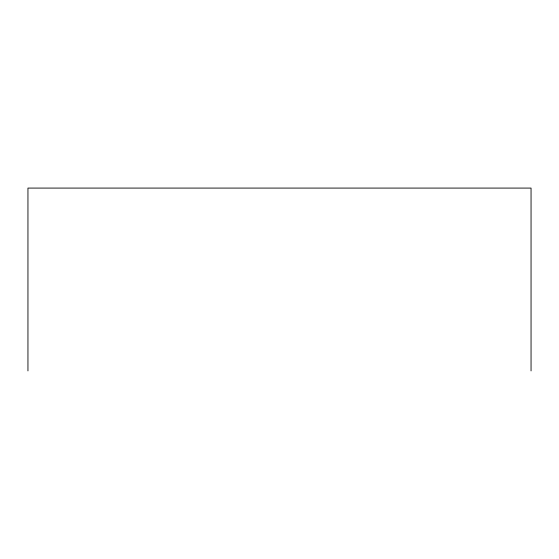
<?xml version="1.0" encoding="UTF-8"?>
<svg xmlns="http://www.w3.org/2000/svg" width="559" height="559" viewBox="0 0 559 559"><rect width="100%" height="100%" fill="white"/><g stroke="black" fill="none" stroke-linecap="round" stroke-linejoin="round"><path stroke-width="0.84" d="M531.05 370.917L531.05 188.083L27.95 188.083L27.95 370.917"/></g></svg>
